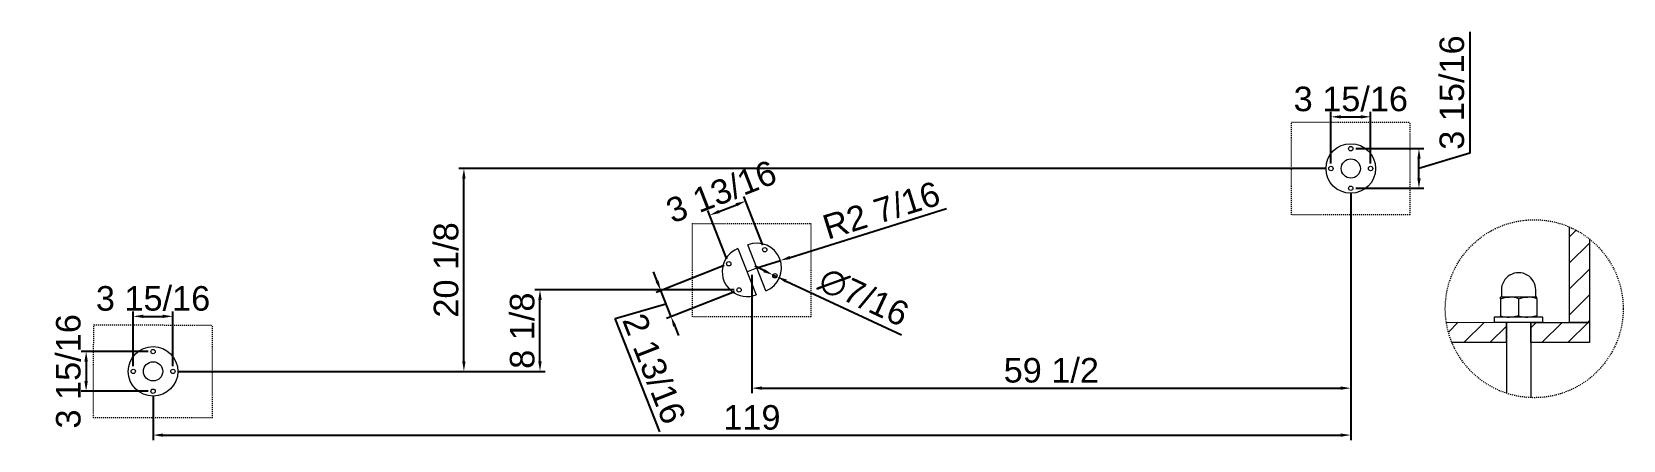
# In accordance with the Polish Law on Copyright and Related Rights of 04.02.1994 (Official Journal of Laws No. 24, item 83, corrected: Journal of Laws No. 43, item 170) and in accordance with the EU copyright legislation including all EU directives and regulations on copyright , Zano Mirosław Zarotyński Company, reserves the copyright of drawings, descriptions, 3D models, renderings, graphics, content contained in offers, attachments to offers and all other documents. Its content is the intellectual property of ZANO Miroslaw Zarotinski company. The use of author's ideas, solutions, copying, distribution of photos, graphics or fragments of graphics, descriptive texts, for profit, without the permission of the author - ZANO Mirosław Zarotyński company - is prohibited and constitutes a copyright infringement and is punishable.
# Model space of a CAD drawing. Header units: inches. Extents: x -9 to 272, y 1 to 196.
# Drawn here: x -1.5 to 156.6, y 0.6 to 41.2 of the extents above; entities that cross this region are included whole.
import ezdxf

# ---------------------------------------------------------------- set-up
doc = ezdxf.new("R2010")
doc.units = ezdxf.units.IN
doc.linetypes.add('HIDDEN', pattern=[1.905, 1.27, -0.635])
for name, color, linetype, lineweight in [('ZANO_R', 7, 'Continuous', 0), ('ZANO_R_przerywana', 250, 'HIDDEN', 0), ('ZANO_W', 1, 'Continuous', 0)]:
    doc.layers.add(name, color=color, linetype=linetype, lineweight=lineweight)
doc.styles.get("Standard").update_dxf_attribs({"font": 'arial.ttf'})
doc.dimstyles.new('amerykanie', dxfattribs={"dimtxt": 50, "dimasz": 50, "dimexe": 0.5, "dimexo": 0.5, "dimgap": 1, "dimtad": 1, "dimdec": 0, "dimzin": 0, "dimlunit": 5, "dimtxsty": 'Standard', "dimcen": 0.09, "dimclrd": 1, "dimclre": 1, "dimclrt": 1, "dimazin": 0, "dimtfac": 1, "dimtdec": 0, "dimtmove": 0, "dimatfit": 3, "dimfxl": 1, "dimtzin": 0, "dimarcsym": 1})

# ---------------------------------------------------------------- blocks, each defined once
blk = doc.blocks.new('*D401')
at = {"layer": 'ZANO_W', "color": 1, "lineweight": -2}
for p, q in [((10.03, 9.44), (3.38, 9.44)), ((3.88, 8.44), (3.88, 6.5)), ((10.03, 5.5), (3.38, 5.5))]:
    blk.add_line(p, q, dxfattribs=at)
at = {"layer": 'ZANO_W', "color": 1}
for points in [[(4.05, 8.44), (3.71, 8.44), (3.88, 9.44)], [(3.71, 6.5), (4.05, 6.5), (3.88, 5.5)]]:
    blk.add_solid(points, dxfattribs=at)
at = {"layer": 'ZANO_W', "color": 1, "insert": (2.12, 7.47), "char_height": 2.438, "attachment_point": 5, "rotation": 90}
blk.add_mtext('3 15/16', dxfattribs=at)
blk = doc.blocks.new('*D402')
at = {"layer": 'ZANO_W', "color": 1, "lineweight": -2}
for p, q in [((8.56, 7.97), (8.56, 13.43)), ((9.56, 12.93), (11.5, 12.93)), ((12.5, 7.97), (12.5, 13.43))]:
    blk.add_line(p, q, dxfattribs=at)
at = {"layer": 'ZANO_W', "color": 1}
for points in [[(9.56, 13.1), (9.56, 12.77), (8.56, 12.93)], [(11.5, 12.77), (11.5, 13.1), (12.5, 12.93)]]:
    blk.add_solid(points, dxfattribs=at)
at = {"layer": 'ZANO_W', "color": 1, "insert": (10.53, 14.7), "char_height": 2.438, "attachment_point": 5}
blk.add_mtext('3 15/16', dxfattribs=at)
blk = doc.blocks.new('*D404')
at = {"layer": 'ZANO_W', "color": 1, "lineweight": -2}
for p, q in [((127.08, 27.62), (40.92, 27.62)), ((41.42, 8.47), (41.42, 26.62)), ((13, 7.47), (41.92, 7.47))]:
    blk.add_line(p, q, dxfattribs=at)
at = {"layer": 'ZANO_W', "color": 1}
for points in [[(41.58, 26.62), (41.25, 26.62), (41.42, 27.62)], [(41.25, 8.47), (41.58, 8.47), (41.42, 7.47)]]:
    blk.add_solid(points, dxfattribs=at)
at = {"layer": 'ZANO_W', "color": 1, "insert": (39.66, 17.54), "char_height": 2.438, "attachment_point": 5, "rotation": 90}
blk.add_mtext('20 1/8', dxfattribs=at)
blk = doc.blocks.new('*D405')
at = {"layer": 'ZANO_W', "color": 1, "lineweight": -2}
for p, q in [((66.78, 23.35), (68.49, 24.02)), ((71.13, 20.01), (69.23, 24.85)), ((67.56, 18.62), (65.67, 23.45))]:
    blk.add_line(p, q, dxfattribs=at)
at = {"layer": 'ZANO_W', "color": 1}
for points in [[(68.55, 23.86), (68.42, 24.17), (69.42, 24.38)], [(66.72, 23.5), (66.84, 23.19), (65.85, 22.98)]]:
    blk.add_solid(points, dxfattribs=at)
at = {"layer": 'ZANO_W', "color": 1, "insert": (66.99, 25.32), "char_height": 2.438, "attachment_point": 5, "rotation": 21.3889}
blk.add_mtext('3 13/16', dxfattribs=at)
blk = doc.blocks.new('*D406')
at = {"layer": 'ZANO_W', "color": 1, "lineweight": -2}
for p, q in [((67.28, 17.97), (60.52, 15.31)), ((60.61, 16.42), (60.25, 17.35)), ((62, 12.9), (60.98, 15.49)), ((68.3, 15.38), (61.54, 12.72)), ((56.46, 12.71), (61.49, 14.19)), ((60.9, 1.45), (56.46, 12.71)), ((62.37, 11.97), (62.73, 11.04))]:
    blk.add_line(p, q, dxfattribs=at)
at = {"layer": 'ZANO_W', "color": 1}
for points in [[(60.46, 16.36), (60.77, 16.48), (60.98, 15.49)], [(62.52, 12.03), (62.21, 11.91), (62, 12.9)]]:
    blk.add_solid(points, dxfattribs=at)
at = {"layer": 'ZANO_W', "color": 1, "insert": (60.32, 7.73), "char_height": 2.438, "attachment_point": 5, "rotation": 291.4929}
blk.add_mtext('2 13/16', dxfattribs=at)
blk = doc.blocks.new('*D407')
at = {"layer": 'ZANO_W', "color": 1, "lineweight": -2}
for p, q in [((129.55, 25.15), (129.55, 5.3)), ((70.03, 17.06), (70.03, 5.3)), ((71.03, 5.8), (128.55, 5.8))]:
    blk.add_line(p, q, dxfattribs=at)
at = {"layer": 'ZANO_W', "color": 1}
for points in [[(71.03, 5.97), (71.03, 5.64), (70.03, 5.8)], [(128.55, 5.64), (128.55, 5.97), (129.55, 5.8)]]:
    blk.add_solid(points, dxfattribs=at)
at = {"layer": 'ZANO_W', "color": 1, "insert": (99.79, 7.56), "char_height": 2.438, "attachment_point": 5}
blk.add_mtext('59 1/2', dxfattribs=at)
blk = doc.blocks.new('*D408')
at = {"layer": 'ZANO_W', "color": 1, "lineweight": -2}
for p, q in [((129.55, 25.15), (129.55, 0.64)), ((10.53, 5), (10.53, 0.64)), ((11.53, 1.14), (128.55, 1.14))]:
    blk.add_line(p, q, dxfattribs=at)
at = {"layer": 'ZANO_W', "color": 1}
for points in [[(11.53, 1.3), (11.53, 0.97), (10.53, 1.14)], [(128.55, 0.97), (128.55, 1.3), (129.55, 1.14)]]:
    blk.add_solid(points, dxfattribs=at)
at = {"layer": 'ZANO_W', "color": 1, "insert": (70.04, 2.88), "char_height": 2.438, "attachment_point": 5}
blk.add_mtext('119', dxfattribs=at)
blk = doc.blocks.new('*D409')
at = {"layer": 'ZANO_W', "color": 1, "lineweight": -2}
for p, q in [((71.23, 17.47), (70.32, 17.9)), ((72.13, 17.05), (72.53, 16.87)), ((73.43, 16.44), (84.91, 11.08))]:
    blk.add_line(p, q, dxfattribs=at)
at = {"layer": 'ZANO_W', "color": 1}
for points in [[(71.16, 17.32), (71.3, 17.62), (72.13, 17.05)], [(73.5, 16.59), (73.36, 16.29), (72.53, 16.87)]]:
    blk.add_solid(points, dxfattribs=at)
at = {"layer": 'ZANO_W', "color": 1, "insert": (81.15, 14.84), "char_height": 2.438, "attachment_point": 5, "rotation": 334.9546}
blk.add_mtext('∅7/16', dxfattribs=at)
blk = doc.blocks.new('*D410')
at = {"layer": 'ZANO_W', "color": 1, "lineweight": -2}
for p, q in [((73.83, 18.78), (89.39, 23.64)), ((70.52, 17.74), (72.87, 18.48))]:
    blk.add_line(p, q, dxfattribs=at)
at = {"layer": 'ZANO_W', "color": 1}
blk.add_solid([(73.78, 18.93), (73.88, 18.62), (72.87, 18.48)], dxfattribs=at)
at = {"layer": 'ZANO_W', "color": 1, "insert": (82.9, 23.46), "char_height": 2.438, "attachment_point": 5, "rotation": 17.3594}
blk.add_mtext('R2 7/16', dxfattribs=at)
blk = doc.blocks.new('*D411')
at = {"layer": 'ZANO_W', "color": 1, "lineweight": -2}
for p, q in [((127.58, 28.12), (127.58, 33.25)), ((131.52, 28.12), (131.52, 33.25)), ((128.58, 32.75), (130.52, 32.75))]:
    blk.add_line(p, q, dxfattribs=at)
at = {"layer": 'ZANO_W', "color": 1}
for points in [[(128.58, 32.91), (128.58, 32.58), (127.58, 32.75)], [(130.52, 32.58), (130.52, 32.91), (131.52, 32.75)]]:
    blk.add_solid(points, dxfattribs=at)
at = {"layer": 'ZANO_W', "color": 1, "insert": (129.55, 34.51), "char_height": 2.438, "attachment_point": 5}
blk.add_mtext('3 15/16', dxfattribs=at)
blk = doc.blocks.new('*D412')
at = {"layer": 'ZANO_W', "color": 1, "lineweight": -2}
for p, q in [((141.36, 41.19), (141.36, 29.13)), ((130.05, 29.59), (136.82, 29.59)), ((141.36, 29.13), (136.32, 27.62)), ((136.32, 26.65), (136.32, 28.59)), ((130.05, 25.65), (136.82, 25.65))]:
    blk.add_line(p, q, dxfattribs=at)
at = {"layer": 'ZANO_W', "color": 1}
for points in [[(136.49, 28.59), (136.16, 28.59), (136.32, 29.59)], [(136.16, 26.65), (136.49, 26.65), (136.32, 25.65)]]:
    blk.add_solid(points, dxfattribs=at)
at = {"layer": 'ZANO_W', "color": 1, "insert": (139.6, 35.16), "char_height": 2.438, "attachment_point": 5, "rotation": 90}
blk.add_mtext('3 15/16', dxfattribs=at)
blk = doc.blocks.new('*D413')
at = {"layer": 'ZANO_W', "color": 1, "lineweight": -2}
for p, q in [((68.26, 15.56), (48.48, 15.56)), ((48.98, 8.47), (48.98, 14.56)), ((13, 7.47), (49.48, 7.47))]:
    blk.add_line(p, q, dxfattribs=at)
at = {"layer": 'ZANO_W', "color": 1}
for points in [[(49.15, 14.56), (48.81, 14.56), (48.98, 15.56)], [(48.81, 8.47), (49.15, 8.47), (48.98, 7.47)]]:
    blk.add_solid(points, dxfattribs=at)
at = {"layer": 'ZANO_W', "color": 1, "insert": (47.22, 11.51), "char_height": 2.438, "attachment_point": 5, "rotation": 90}
blk.add_mtext('8 1/8', dxfattribs=at)

msp = doc.modelspace()

# ---------------------------------------------------------------- linework, layer by layer
at = {"layer": 'ZANO_R'}
for p, q in [((151.24862, 21.81806), (151.24862, 12.335)), ((151.24862, 20.78317), (151.9477, 21.48224)), ((153.25969, 20.62154), (153.25969, 12.335)), ((68.64488, 19.65542), (70.44814, 15.07592)), ((71.42606, 15.45351), (69.6228, 20.03301)), ((151.24862, 18.20318), (153.25969, 20.21425)), ((151.24862, 15.6232), (153.25969, 17.63427)), ((144.41099, 14.68717), (144.41099, 14.84884)), ((145.31597, 14.84884), (144.41099, 14.84884)), ((144.41099, 14.68717), (144.85437, 14.80447)), ((144.41099, 14.68717), (144.41099, 12.99943)), ((144.51155, 15.55271), (144.51155, 14.89911)), ((144.85437, 14.80447), (145.31597, 14.84884)), ((147.12593, 14.84884), (145.31597, 14.84884)), ((146.22096, 14.68717), (146.66433, 14.80447)), ((146.22096, 14.68717), (146.22096, 12.99943)), ((146.66433, 14.80447), (147.12593, 14.84884)), ((148.03092, 14.84884), (147.12593, 14.84884)), ((147.93036, 14.89911), (147.93036, 15.55271)), ((148.03092, 14.68717), (148.03092, 14.84884)), ((148.03092, 14.68717), (148.03092, 12.99943)), ((151.24862, 13.04321), (153.25969, 15.05428)), ((143.80767, 12.83777), (143.80767, 12.335)), ((148.63423, 12.83777), (143.80767, 12.83777)), ((144.41099, 12.83777), (144.41099, 12.99943)), ((145.77758, 12.88214), (145.31597, 12.83777)), ((146.22096, 12.99943), (145.77758, 12.88214)), ((147.58753, 12.88214), (147.12593, 12.83777)), ((148.03092, 12.99943), (147.58753, 12.88214)), ((148.03092, 12.83777), (148.03092, 12.99943)), ((148.63423, 12.335), (148.63423, 12.83777)), ((139.04015, 12.33951), (145.01431, 12.335)), ((139.24834, 11.36287), (140.22476, 12.33929)), ((140.78939, 10.32393), (142.80243, 12.33698)), ((143.36937, 10.32393), (145.01431, 11.96887)), ((148.63423, 12.335), (143.80767, 12.335)), ((145.01431, 10.32393), (145.01431, 12.335)), ((145.01431, 12.335), (145.01431, 5.29453)), ((147.42759, 10.32393), (147.42759, 12.335)), ((147.42759, 12.335), (153.25969, 12.335)), ((147.42759, 12.335), (147.42759, 4.85923)), ((147.42759, 11.80217), (147.96043, 12.335)), ((148.52935, 10.32393), (150.54041, 12.335)), ((151.10933, 10.32393), (153.1204, 12.335)), ((153.25969, 12.335), (151.24862, 12.335)), ((153.1204, 12.335), (153.25969, 12.47429)), ((145.01431, 10.32393), (139.56334, 10.32393)), ((153.25969, 10.32393), (147.42759, 10.32393))]:
    msp.add_line(p, q, dxfattribs=at)
msp.add_lwpolyline([(153.25969, 12.335), (153.25969, 10.32393)], dxfattribs=at)
for centre, radius in [((129.54787, 27.61725), 2.46087), ((129.54787, 27.61725), 0.95482), ((129.54838, 29.58595), 0.21656), ((127.57917, 27.61776), 0.21656), ((131.51657, 27.61674), 0.21656), ((129.54736, 25.64855), 0.21656), ((71.30967, 19.54858), 0.21656), ((67.7412, 18.1509), 0.21656), ((72.32975, 16.95802), 0.21656), ((68.76127, 15.56035), 0.21656), ((10.53261, 7.46745), 2.46087), ((10.53466, 9.43615), 0.21656), ((10.53261, 7.46745), 0.95482), ((8.56392, 7.4695), 0.21656), ((12.50131, 7.46541), 0.21656), ((10.53057, 5.49875), 0.21656)]:
    msp.add_circle(centre, radius, dxfattribs=at)
for centre, radius, start, end in [((69.54651, 17.36567), 2.46087, 111.492943, 291.492943), ((70.52443, 17.74326), 2.46087, 291.492943, 111.492943), ((146.22096, 15.55271), 1.7094, 359.9997308, 180.0002692), ((144.46126, 14.89912), 0.05029, 270.0029354, 359.9902351), ((145.29283, 12.1054), 2.74354, 70.2269566, 89.5167659), ((147.10279, 12.1054), 2.74354, 70.2269566, 89.5167659), ((147.98065, 14.89912), 0.05029, 180.0097649, 269.9970646), ((145.33913, 15.58138), 2.74371, 250.2279308, 269.5162644), ((147.14909, 15.58138), 2.74371, 250.2279308, 269.5162644)]:
    msp.add_arc(centre, radius, start, end, dxfattribs=at)
at = {"layer": 'ZANO_R_przerywana', "ltscale": 0.05}
for p, q in [((123.64059, 23.01202), (123.64297, 32.22553)), ((123.64297, 32.22553), (135.45516, 32.22248)), ((135.45277, 23.00897), (135.45516, 32.22248)), ((64.12938, 12.86896), (64.12938, 22.16122)), ((64.12938, 22.16122), (75.94157, 22.16122)), ((75.94157, 12.86896), (75.94157, 22.16122)), ((135.45277, 23.00897), (123.64059, 23.01202)), ((75.94157, 12.86896), (64.12938, 12.86896)), ((4.62174, 2.86684), (4.63131, 12.08034)), ((4.63131, 12.08034), (16.44349, 12.06807)), ((16.43392, 2.85457), (16.44349, 12.06807)), ((16.43392, 2.85457), (4.62174, 2.86684))]:
    msp.add_line(p, q, dxfattribs=at)
at = {"layer": 'ZANO_R_przerywana', "color": 1, "ltscale": 0.05}
msp.add_circle((147.77472, 13.6909), 8.83849, dxfattribs=at)
at = {"layer": 'ZANO_W'}
msp.add_lwpolyline([(69.54651, 17.36567), (70.52188, 17.74974)], dxfattribs=at)

# ---------------------------------------------------------------- dimensions: what is measured, and where the dimension line sits
for base, p1, p2, picture, middle in [((136.32301, 29.58595), (129.54736, 25.64855), (129.54838, 29.58595), '*D412', (139.59531, 29.62729)), ((41.41575, 27.61776), (12.50131, 7.465407), (127.579173, 27.61776), '*D404', (39.655433, 17.541584))]:
    dim = msp.add_linear_dim(base=base, p1=p1, p2=p2, angle=90, dimstyle='amerykanie', override={"dimtxt": 2.4375, "dimasz": 1, "dimgap": 0.5, "dimdec": 4, "dimaunit": 1, "dimadec": 1, "dimtdec": 4, "dimtmove": 1, "dimfrac": 2}, dxfattribs=at)
    dim.commit()
    dim.dimension.update_dxf_attribs({"geometry": picture, "text_midpoint": middle})
for base, p1, p2, picture, middle in [((131.51657, 32.74727), (127.57917, 27.61776), (131.51657, 27.61674), '*D411', (129.54787, 32.74727)), ((12.50131, 12.93474), (8.56392, 7.4695), (12.50131, 7.46541), '*D402', (10.53261, 12.93474))]:
    dim = msp.add_linear_dim(base=base, p1=p1, p2=p2, dimstyle='amerykanie', override={"dimtxt": 2.4375, "dimasz": 1, "dimgap": 0.5, "dimdec": 4, "dimaunit": 1, "dimadec": 1, "dimtdec": 4, "dimtmove": 1, "dimfrac": 2}, dxfattribs=at)
    dim.commit()
    dim.dimension.update_dxf_attribs({"geometry": picture, "text_midpoint": middle, "dimtype": 160})
for base, p1, p2, angle, picture, middle, dimtype in [((69.41653, 24.38206), (67.7412, 18.1509), (71.30967, 19.54858), 21.3888844, '*D405', (67.6323, 23.68322), 161), ((60.98108, 15.48898), (68.76127, 15.56035), (67.7412, 18.1509), 111.492943, '*D406', (56.64545, 12.24793), 161), ((48.98044, 15.56035), (12.50131, 7.46541), (68.76127, 15.56035), 90, '*D413', (48.98044, 11.51288), 160), ((3.88049, 5.49875), (10.53466, 9.43615), (10.53057, 5.49875), 90, '*D401', (3.88049, 7.46745), 160)]:
    dim = msp.add_linear_dim(base=base, p1=p1, p2=p2, angle=angle, dimstyle='amerykanie', override={"dimtxt": 2.4375, "dimasz": 1, "dimgap": 0.5, "dimdec": 4, "dimaunit": 1, "dimadec": 1, "dimtdec": 4, "dimtmove": 1, "dimfrac": 2}, dxfattribs=at)
    dim.commit()
    dim.dimension.update_dxf_attribs({"geometry": picture, "text_midpoint": middle, "dimtype": dimtype})
dim = msp.add_radius_dim(center=(70.52443, 17.74326), mpoint=(72.87322, 18.4775), dimstyle='amerykanie', override={"dimtxt": 2.4375, "dimasz": 1, "dimgap": 0.5, "dimdec": 4, "dimaunit": 1, "dimadec": 1, "dimtdec": 4, "dimtmove": 1, "dimfrac": 2}, dxfattribs=at)
dim.commit()
dim.dimension.update_dxf_attribs({"geometry": '*D410', "text_midpoint": (83.4219, 21.77506), "dimtype": 164})
for base, p1, picture, middle in [((129.54736, 1.13578), (10.53057, 5.49875), '*D408', (70.03897, 2.88031)), ((129.54736, 5.80198), (70.0342, 17.5577), '*D407', (99.79078, 7.5623))]:
    dim = msp.add_linear_dim(base=base, p1=p1, p2=(129.54736, 25.64855), dimstyle='amerykanie', override={"dimtxt": 2.4375, "dimasz": 1, "dimgap": 0.5, "dimdec": 4, "dimaunit": 1, "dimadec": 1, "dimtdec": 4, "dimtmove": 1, "dimfrac": 2}, dxfattribs=at)
    dim.commit()
    dim.dimension.update_dxf_attribs({"geometry": picture, "text_midpoint": middle})
dim = msp.add_diameter_dim_2p(p1=(72.13356, 17.0497), p2=(72.52595, 16.86634), dimstyle='amerykanie', override={"dimtxt": 2.4375, "dimasz": 1, "dimgap": 0.5, "dimdec": 4, "dimaunit": 1, "dimadec": 1, "dimtdec": 4, "dimtmove": 1, "dimfrac": 2}, dxfattribs=at)
dim.commit()
dim.dimension.update_dxf_attribs({"geometry": '*D409', "text_midpoint": (80.38641, 13.19337), "dimtype": 163})

doc.saveas('drawing.dxf')
